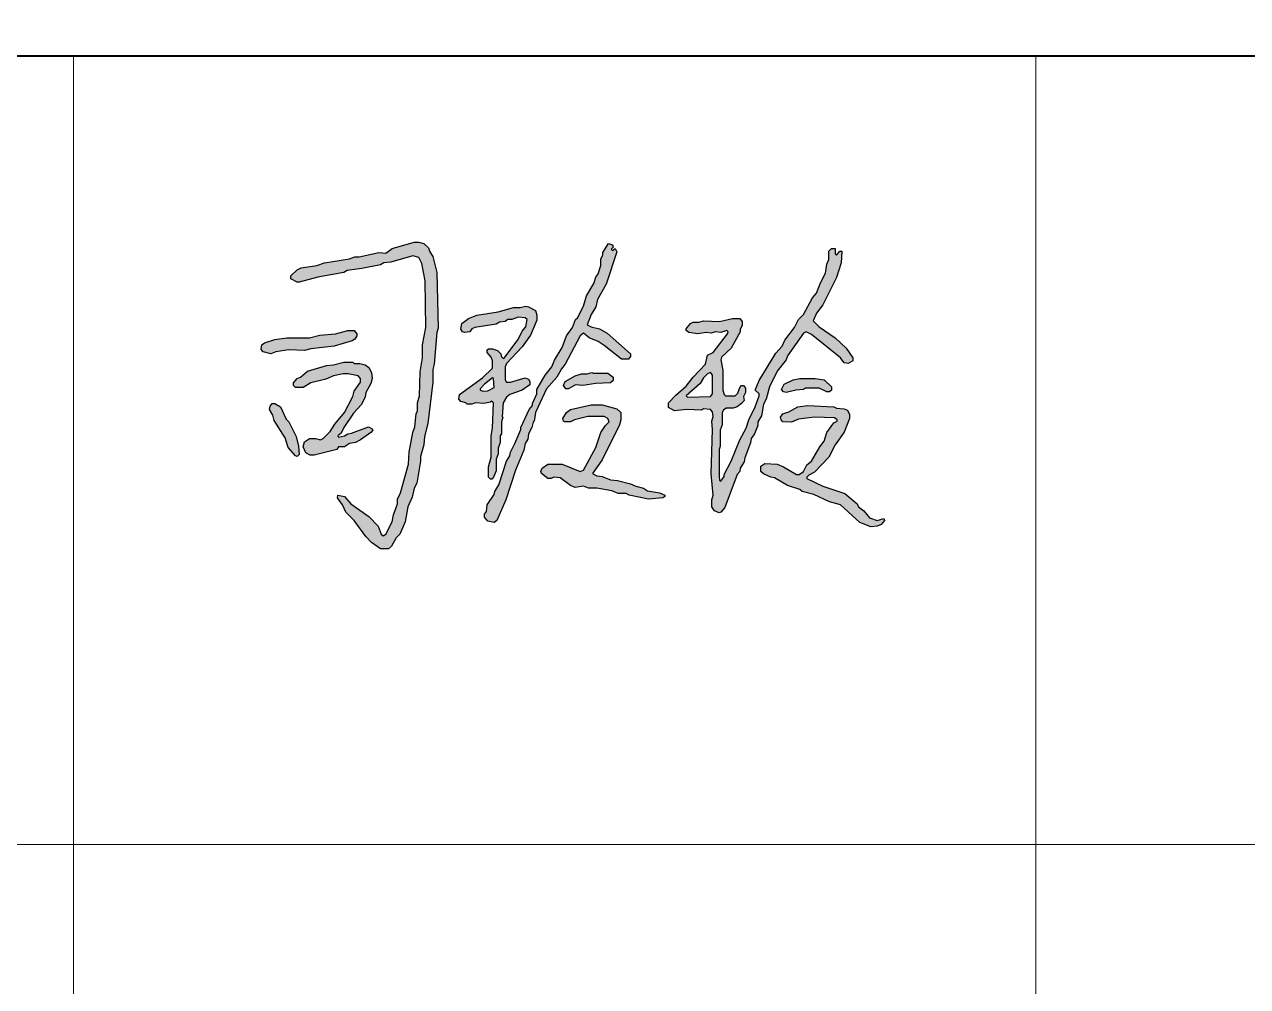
# Model space of a CAD drawing. Extents: x -3378 to 102197, y -3799 to 48702.
# Drawn here: x 5912 to 7740, y 15977 to 17415 of the extents above; entities that cross this region are included whole.
import ezdxf

# ---------------------------------------------------------------- set-up
doc = ezdxf.new("R2010")
doc.units = 0
doc.layers.add('(圖框)', color=7, linetype='Continuous')
doc.layers.add('0-蝶翼', color=7, linetype='Continuous')
doc.styles.add('型式1', font='')
doc.styles.get('型式1').set_extended_font_data('PMingLiU')

# ---------------------------------------------------------------- blocks, each defined once
blk = doc.blocks.new('PLAN-圖框')
at = {"layer": '(圖框)', "color": 2, "lineweight": 0}
for p, q in [((4954.3, -14142.07), (4954.3, -12894.85)), ((4954.3, -14142.07), (4954.3, -12894.85)), ((5715.1, -14142.07), (5715.1, -12894.85)), ((5715.1, -14142.07), (5715.1, -12894.85)), ((149.67, -13518.46), (8521.33, -13518.46))]:
    blk.add_line(p, q, dxfattribs=at)
at = {"layer": '(圖框)', "color": 240, "linetype": 'Continuous', "lineweight": 40, "flags": 128}
blk.add_lwpolyline([(149.67, -12894.85), (20200.67, -12894.85)], dxfattribs=at)
at = {"layer": '(圖框)', "color": 1, "linetype": 'Continuous', "lineweight": 40, "flags": 128}
blk.add_lwpolyline([(149.67, -12894.85), (20200.67, -12894.85)], dxfattribs=at)
at = {"layer": '(圖框)', "color": 4, "linetype": 'Continuous', "lineweight": 0}
blk.add_3dface([(20500, -14391.51), (0, -14391.51), (0, 0), (20500, 0)], dxfattribs=at)
at = {"layer": '(圖框)', "color": 1, "linetype": 'Continuous', "lineweight": 40}
blk.add_3dface([(149.67, -14142.07), (20200.67, -14142.07), (20200.67, -249.44), (149.67, -249.44)], dxfattribs=at)
at = {"layer": '(圖框)', "style": '型式1'}
blk.add_attdef('全球人壽', (13776.27, -13971.49), '', height=124.72, dxfattribs=at)
at = {"style": '型式1', "width": 0.8}
blk.add_attdef('圖號-橫', (17230.33, -13782.19), '', height=103.44, dxfattribs=at)
blk = doc.blocks.new('司玲玲')
at = {"linetype": 'Continuous'}
h = blk.add_hatch(color=7, dxfattribs=at)
h.dxf.hatch_style = 1
h.paths.add_polyline_path([(899.7, 239.5), (940.7, 237.5), (944.7, 235.5), (956.7, 234.5), (961.7, 232.5), (964.7, 225.5), (964.7, 219.5), (956.7, 198.5), (942.7, 178.5), (932.7, 159.5), (910.7, 136.5), (901.7, 131.5), (898.7, 128.5), (898.7, 126.5), (923.7, 114.5), (957.7, 103.5), (976.7, 87.5), (978.7, 82.5), (986.7, 76.5), (995.7, 65.5), (1007.7, 61.5), (1017.7, 64.5), (1018.7, 61.5), (1013.7, 55.5), (1007.7, 52.5), (997.7, 51.5), (980.7, 58.5), (950.7, 85.5), (933.7, 90.5), (909.7, 101.5), (891.7, 106.5), (887.7, 109.5), (868.7, 115.5), (848.7, 127.5), (842.7, 128.5), (831.7, 133.5), (827.7, 137.5), (827.7, 145.5), (833.7, 149.5), (852.7, 148.5), (862.7, 144.5), (882.7, 132.5), (886.7, 132.5), (893.7, 137.5), (898.7, 147.5), (905.7, 153.5), (918.7, 175.5), (925.7, 184.5), (929.7, 197.5), (940.7, 212.5), (945.7, 215.5), (945.7, 217.5), (941.7, 220.5), (910.7, 221.5), (885.7, 218.5), (874.7, 213.5), (861.7, 214.5), (858.7, 217.5), (857.7, 221.5), (861.7, 226.5), (870.7, 229.5), (884.7, 237.5)])
h.paths.add_polyline_path([(564.7, 240.5), (581.7, 240.5), (604.7, 234.5), (610.7, 228.5), (610.7, 217.5), (608.7, 209.5), (581.7, 155.5), (566.7, 134.5), (573.7, 130.5), (581.7, 129.5), (594.7, 124.5), (605.7, 123.5), (625.7, 118.5), (633.7, 114.5), (645.7, 111.5), (651.7, 107.5), (670.7, 104.5), (678.7, 100.5), (678.7, 98.5), (675.7, 96.5), (653.7, 94.5), (623.7, 100.5), (618.7, 103.5), (606.7, 103.5), (596.7, 107.5), (573.7, 111.5), (560.7, 111.5), (552.7, 114.5), (539.7, 112.5), (532.7, 115.5), (516.7, 127.5), (506.7, 128.5), (502.7, 126.5), (497.7, 126.5), (487.7, 134.5), (486.7, 137.5), (488.7, 142.5), (497.7, 148.5), (519.7, 148.5), (547.7, 137.5), (552.7, 139.5), (571.7, 174.5), (579.7, 197.5), (586.7, 208.5), (592.7, 214.5), (590.7, 219.5), (584.7, 222.5), (559.7, 222.5), (538.7, 217.5), (532.7, 214.5), (523.7, 214.5), (521.7, 215.5), (520.7, 219.5), (526.7, 228.5), (532.7, 233.5)])
h.paths.add_polyline_path([(70.7, 242.5), (74.7, 242.5), (83.7, 237.5), (92.7, 218.5), (96.7, 214.5), (107.7, 191.5), (111.7, 176.5), (112.7, 163.5), (109.7, 160.5), (106.7, 161.5), (95.7, 174.5), (90.7, 189.5), (73.7, 216.5), (71.7, 224.5), (66.7, 233.5), (67.7, 238.5)])
h.paths.add_polyline_path([(887.7, 281.5), (911.7, 281.5), (925.7, 279.5), (936.7, 268.5), (936.7, 263.5), (933.7, 260.5), (929.7, 260.5), (917.7, 266.5), (896.7, 266.5), (893.7, 264.5), (881.7, 263.5), (866.7, 259.5), (862.7, 260.5), (859.7, 264.5), (863.7, 272.5), (877.7, 279.5)], flags=17)
h.paths.add_polyline_path([(413.7, 281.5), (411.7, 282.5), (399.7, 272.5), (392.7, 265.5), (392.7, 263.5), (397.7, 261.5), (404.7, 262.5), (414.7, 267.5)], flags=16)
h.paths.add_polyline_path([(750.7, 289.5), (749.7, 290.5), (744.7, 288.5), (738.7, 282.5), (733.7, 273.5), (711.7, 254.5), (713.7, 252.5), (749.7, 253.5), (752.7, 257.5), (752.7, 286.5)], flags=16)
h.paths.add_polyline_path([(565.7, 290.5), (567.7, 289.5), (590.7, 289.5), (598.7, 283.5), (598.7, 278.5), (594.7, 274.5), (571.7, 273.5), (551.7, 270.5), (540.7, 271.5), (529.7, 265.5), (525.7, 265.5), (521.7, 270.5), (524.7, 276.5), (539.7, 285.5), (549.7, 288.5), (558.7, 288.5)], flags=17)
h.paths.add_polyline_path([(181.7, 306.5), (195.7, 306.5), (197.7, 304.5), (206.7, 304.5), (214.7, 302.5), (220.7, 298.5), (224.7, 290.5), (225.7, 281.5), (223.7, 273.5), (215.7, 259.5), (214.7, 252.5), (208.7, 240.5), (196.7, 227.5), (181.7, 205.5), (177.7, 196.5), (172.7, 192.5), (173.7, 190.5), (182.7, 192.5), (187.7, 195.5), (193.7, 196.5), (219.7, 206.5), (225.7, 203.5), (226.7, 201.5), (223.7, 197.5), (207.7, 186.5), (199.7, 182.5), (190.7, 180.5), (182.7, 175.5), (173.7, 175.5), (170.7, 171.5), (135.7, 162.5), (129.7, 162.5), (122.7, 166.5), (118.7, 175.5), (120.7, 183.5), (128.7, 188.5), (137.7, 188.5), (145.7, 186.5), (149.7, 188.5), (160.7, 199.5), (167.7, 210.5), (182.7, 228.5), (195.7, 253.5), (197.7, 261.5), (207.7, 275.5), (207.7, 281.5), (203.7, 285.5), (188.7, 288.5), (180.7, 288.5), (165.7, 285.5), (153.7, 280.5), (130.7, 274.5), (118.7, 267.5), (106.7, 267.5), (103.7, 270.5), (103.7, 274.5), (109.7, 281.5), (114.7, 283.5), (125.7, 292.5), (154.7, 301.5), (165.7, 302.5)], flags=17)
h.paths.add_polyline_path([(187.7, 355.5), (197.7, 355.5), (201.7, 350.5), (201.7, 347.5), (198.7, 342.5), (194.7, 339.5), (166.7, 331.5), (130.7, 327.5), (120.7, 324.5), (96.7, 325.5), (76.7, 322.5), (68.7, 319.5), (56.7, 322.5), (53.7, 326.5), (54.7, 333.5), (58.7, 336.5), (74.7, 341.5), (93.7, 344.5), (128.7, 344.5), (144.7, 348.5), (168.7, 350.5)])
h.paths.add_polyline_path([(463.7, 393.5), (467.7, 392.5), (478.7, 386.5), (480.7, 379.5), (480.7, 371.5), (470.7, 348.5), (457.7, 330.5), (433.7, 304.5), (431.7, 299.5), (431.7, 279.5), (433.7, 275.5), (439.7, 275.5), (462.7, 282.5), (467.7, 280.5), (469.7, 276.5), (469.7, 271.5), (457.7, 263.5), (438.7, 256.5), (433.7, 252.5), (428.7, 243.5), (426.7, 222.5), (427.7, 221.5), (425.7, 214.5), (425.7, 195.5), (423.7, 192.5), (423.7, 182.5), (420.7, 173.5), (420.7, 164.5), (417.7, 156.5), (417.7, 138.5), (413.7, 128.5), (410.7, 125.5), (408.7, 125.5), (405.7, 128.5), (405.7, 144.5), (409.7, 159.5), (409.7, 192.5), (411.7, 204.5), (413.7, 243.5), (410.7, 246.5), (408.7, 244.5), (398.7, 242.5), (385.7, 243.5), (379.7, 241.5), (372.7, 241.5), (370.7, 243.5), (362.7, 245.5), (359.7, 249.5), (360.7, 256.5), (396.7, 282.5), (411.7, 297.5), (411.7, 308.5), (409.7, 314.5), (403.7, 321.5), (403.7, 325.5), (405.7, 327.5), (411.7, 327.5), (419.7, 324.5), (424.7, 319.5), (425.7, 314.5), (429.7, 312.5), (451.7, 341.5), (457.7, 354.5), (463.7, 361.5), (465.7, 372.5), (462.7, 375.5), (451.7, 376.5), (441.7, 372.5), (435.7, 372.5), (431.7, 369.5), (422.7, 368.5), (417.7, 365.5), (384.7, 360.5), (379.7, 358.5), (376.7, 353.5), (368.7, 352.5), (365.7, 353.5), (362.7, 357.5), (364.7, 366.5), (374.7, 374.5), (387.7, 379.5), (420.7, 384.5), (444.7, 391.5), (454.7, 391.5)])
h.paths.add_polyline_path([(936.7, 482.5), (942.7, 482.5), (942.7, 474.5), (944.7, 472.5), (949.7, 478.5), (952.7, 478.5), (951.7, 460.5), (944.7, 437.5), (923.7, 395.5), (913.7, 382.5), (908.7, 370.5), (917.7, 361.5), (942.7, 344.5), (959.7, 328.5), (969.7, 313.5), (969.7, 308.5), (962.7, 304.5), (956.7, 305.5), (950.7, 313.5), (905.7, 349.5), (897.7, 353.5), (893.7, 351.5), (868.7, 316.5), (866.7, 310.5), (852.7, 292.5), (840.7, 268.5), (835.7, 249.5), (831.7, 241.5), (828.7, 223.5), (822.7, 214.5), (822.7, 208.5), (817.7, 195.5), (812.7, 188.5), (811.7, 181.5), (802.7, 158.5), (801.7, 152.5), (795.7, 142.5), (794.7, 137.5), (790.7, 132.5), (771.7, 81.5), (765.7, 74.5), (762.7, 73.5), (755.7, 76.5), (751.7, 82.5), (751.7, 93.5), (753.7, 100.5), (750.7, 133.5), (752.7, 202.5), (751.7, 215.5), (753.7, 222.5), (752.7, 229.5), (749.7, 233.5), (738.7, 234.5), (735.7, 232.5), (712.7, 233.5), (693.7, 231.5), (684.7, 236.5), (684.7, 243.5), (695.7, 255.5), (711.7, 269.5), (722.7, 283.5), (741.7, 303.5), (744.7, 317.5), (753.7, 321.5), (775.7, 350.5), (776.7, 353.5), (774.7, 355.5), (765.7, 352.5), (756.7, 353.5), (750.7, 351.5), (742.7, 352.5), (729.7, 350.5), (715.7, 352.5), (711.7, 355.5), (711.7, 358.5), (718.7, 366.5), (722.7, 368.5), (731.7, 368.5), (738.7, 370.5), (763.7, 369.5), (783.7, 374.5), (794.7, 374.5), (798.7, 369.5), (798.7, 363.5), (795.7, 357.5), (795.7, 353.5), (781.7, 328.5), (766.7, 314.5), (765.7, 310.5), (768.7, 294.5), (768.7, 263.5), (770.7, 256.5), (772.7, 254.5), (787.7, 254.5), (791.7, 258.5), (794.7, 267.5), (797.7, 270.5), (800.7, 270.5), (803.7, 266.5), (803.7, 259.5), (800.7, 253.5), (801.7, 247.5), (797.7, 242.5), (790.7, 237.5), (784.7, 235.5), (773.7, 235.5), (769.7, 232.5), (767.7, 228.5), (767.7, 209.5), (764.7, 201.5), (764.7, 176.5), (762.7, 171.5), (762.7, 130.5), (763.7, 123.5), (765.7, 122.5), (770.7, 129.5), (770.7, 132.5), (781.7, 153.5), (794.7, 186.5), (804.7, 204.5), (808.7, 217.5), (818.7, 237.5), (824.7, 254.5), (824.7, 257.5), (818.7, 263.5), (824.7, 278.5), (850.7, 320.5), (860.7, 331.5), (864.7, 340.5), (879.7, 360.5), (885.7, 372.5), (893.7, 380.5), (907.7, 406.5), (913.7, 413.5), (919.7, 429.5), (927.7, 444.5), (929.7, 458.5), (932.7, 465.5), (932.7, 478.5)])
h.paths.add_polyline_path([(591.7, 490.5), (597.7, 488.5), (598.7, 484.5), (595.7, 481.5), (597.7, 479.5), (601.7, 482.5), (604.7, 477.5), (587.7, 427.5), (574.7, 403.5), (571.7, 392.5), (564.7, 380.5), (558.7, 364.5), (564.7, 361.5), (577.7, 358.5), (589.7, 351.5), (625.7, 319.5), (625.7, 315.5), (622.7, 311.5), (611.7, 311.5), (584.7, 332.5), (575.7, 338.5), (561.7, 344.5), (552.7, 351.5), (547.7, 347.5), (524.7, 303.5), (518.7, 296.5), (511.7, 283.5), (495.7, 265.5), (478.7, 228.5), (476.7, 215.5), (474.7, 213.5), (472.7, 205.5), (467.7, 195.5), (466.7, 187.5), (462.7, 180.5), (460.7, 170.5), (447.7, 139.5), (432.7, 93.5), (418.7, 61.5), (414.7, 58.5), (404.7, 60.5), (399.7, 66.5), (399.7, 71.5), (402.7, 75.5), (403.7, 85.5), (414.7, 101.5), (415.7, 106.5), (421.7, 116.5), (433.7, 153.5), (438.7, 161.5), (439.7, 167.5), (446.7, 180.5), (455.7, 202.5), (455.7, 205.5), (468.7, 233.5), (473.7, 239.5), (473.7, 242.5), (480.7, 257.5), (480.7, 264.5), (493.7, 286.5), (503.7, 299.5), (507.7, 309.5), (519.7, 329.5), (526.7, 347.5), (535.7, 360.5), (540.7, 372.5), (543.7, 375.5), (552.7, 393.5), (557.7, 409.5), (568.7, 428.5), (571.7, 438.5), (575.7, 443.5), (579.7, 456.5), (579.7, 466.5), (582.7, 472.5), (582.7, 476.5)])
h.paths.add_polyline_path([(290.7, 492.5), (297.7, 492.5), (305.7, 490.5), (312.7, 483.5), (314.7, 477.5), (319.7, 470.5), (325.7, 445.5), (327.7, 359.5), (325.7, 352.5), (321.7, 303.5), (319.7, 295.5), (319.7, 275.5), (311.7, 211.5), (306.7, 191.5), (305.7, 178.5), (300.7, 160.5), (300.7, 153.5), (294.7, 119.5), (290.7, 111.5), (287.7, 97.5), (280.7, 82.5), (276.7, 59.5), (268.7, 40.5), (262.7, 34.5), (255.7, 21.5), (250.7, 17.5), (238.7, 17.5), (224.7, 27.5), (215.7, 36.5), (197.7, 61.5), (184.7, 74.5), (179.7, 85.5), (171.7, 96.5), (172.7, 100.5), (182.7, 98.5), (192.7, 87.5), (220.7, 67.5), (234.7, 52.5), (239.7, 40.5), (242.7, 37.5), (246.7, 40.5), (256.7, 59.5), (258.7, 70.5), (264.7, 87.5), (264.7, 94.5), (269.7, 104.5), (281.7, 148.5), (282.7, 167.5), (288.7, 197.5), (291.7, 206.5), (293.7, 226.5), (295.7, 231.5), (295.7, 243.5), (298.7, 254.5), (299.7, 291.5), (303.7, 313.5), (303.7, 333.5), (308.7, 360.5), (307.7, 432.5), (302.7, 459.5), (297.7, 468.5), (288.7, 471.5), (254.7, 461.5), (243.7, 460.5), (238.7, 457.5), (209.7, 451.5), (186.7, 448.5), (181.7, 445.5), (141.7, 438.5), (112.7, 430.5), (109.7, 430.5), (99.7, 435.5), (99.7, 440.5), (109.7, 449.5), (115.7, 452.5), (139.7, 456.5), (151.7, 460.5), (190.7, 466.5), (198.7, 469.5), (205.7, 469.5), (235.7, 476.5), (246.7, 475.5), (256.7, 482.5)])
at = {"color": 7, "linetype": 'Continuous'}
for points in [[(290.7, 492.5), (297.7, 492.5), (305.7, 490.5), (312.7, 483.5), (314.7, 477.5), (319.7, 470.5), (325.7, 445.5), (327.7, 359.5), (325.7, 352.5), (321.7, 303.5), (319.7, 295.5), (319.7, 275.5), (311.7, 211.5), (306.7, 191.5), (305.7, 178.5), (300.7, 160.5), (300.7, 153.5), (294.7, 119.5), (290.7, 111.5), (287.7, 97.5), (280.7, 82.5), (276.7, 59.5), (268.7, 40.5), (262.7, 34.5), (255.7, 21.5), (250.7, 17.5), (238.7, 17.5), (224.7, 27.5), (215.7, 36.5), (197.7, 61.5), (184.7, 74.5), (179.7, 85.5), (171.7, 96.5), (172.7, 100.5), (182.7, 98.5), (192.7, 87.5), (220.7, 67.5), (234.7, 52.5), (239.7, 40.5), (242.7, 37.5), (246.7, 40.5), (256.7, 59.5), (258.7, 70.5), (264.7, 87.5), (264.7, 94.5), (269.7, 104.5), (281.7, 148.5), (282.7, 167.5), (288.7, 197.5), (291.7, 206.5), (293.7, 226.5), (295.7, 231.5), (295.7, 243.5), (298.7, 254.5), (299.7, 291.5), (303.7, 313.5), (303.7, 333.5), (308.7, 360.5), (307.7, 432.5), (302.7, 459.5), (297.7, 468.5), (288.7, 471.5), (254.7, 461.5), (243.7, 460.5), (238.7, 457.5), (209.7, 451.5), (186.7, 448.5), (181.7, 445.5), (141.7, 438.5), (112.7, 430.5), (109.7, 430.5), (99.7, 435.5), (99.7, 440.5), (109.7, 449.5), (115.7, 452.5), (139.7, 456.5), (151.7, 460.5), (190.7, 466.5), (198.7, 469.5), (205.7, 469.5), (235.7, 476.5), (246.7, 475.5), (256.7, 482.5), (290.7, 492.5)], [(591.7, 490.5), (597.7, 488.5), (598.7, 484.5), (595.7, 481.5), (597.7, 479.5), (601.7, 482.5), (604.7, 477.5), (587.7, 427.5), (574.7, 403.5), (571.7, 392.5), (564.7, 380.5), (558.7, 364.5), (564.7, 361.5), (577.7, 358.5), (589.7, 351.5), (625.7, 319.5), (625.7, 315.5), (622.7, 311.5), (611.7, 311.5), (584.7, 332.5), (575.7, 338.5), (561.7, 344.5), (552.7, 351.5), (547.7, 347.5), (524.7, 303.5), (518.7, 296.5), (511.7, 283.5), (495.7, 265.5), (478.7, 228.5), (476.7, 215.5), (474.7, 213.5), (472.7, 205.5), (467.7, 195.5), (466.7, 187.5), (462.7, 180.5), (460.7, 170.5), (447.7, 139.5), (432.7, 93.5), (418.7, 61.5), (414.7, 58.5), (404.7, 60.5), (399.7, 66.5), (399.7, 71.5), (402.7, 75.5), (403.7, 85.5), (414.7, 101.5), (415.7, 106.5), (421.7, 116.5), (433.7, 153.5), (438.7, 161.5), (439.7, 167.5), (446.7, 180.5), (455.7, 202.5), (455.7, 205.5), (468.7, 233.5), (473.7, 239.5), (473.7, 242.5), (480.7, 257.5), (480.7, 264.5), (493.7, 286.5), (503.7, 299.5), (507.7, 309.5), (519.7, 329.5), (526.7, 347.5), (535.7, 360.5), (540.7, 372.5), (543.7, 375.5), (552.7, 393.5), (557.7, 409.5), (568.7, 428.5), (571.7, 438.5), (575.7, 443.5), (579.7, 456.5), (579.7, 466.5), (582.7, 472.5), (582.7, 476.5), (591.7, 490.5)], [(936.7, 482.5), (942.7, 482.5), (942.7, 474.5), (944.7, 472.5), (949.7, 478.5), (952.7, 478.5), (951.7, 460.5), (944.7, 437.5), (923.7, 395.5), (913.7, 382.5), (908.7, 370.5), (917.7, 361.5), (942.7, 344.5), (959.7, 328.5), (969.7, 313.5), (969.7, 308.5), (962.7, 304.5), (956.7, 305.5), (950.7, 313.5), (905.7, 349.5), (897.7, 353.5), (893.7, 351.5), (868.7, 316.5), (866.7, 310.5), (852.7, 292.5), (840.7, 268.5), (835.7, 249.5), (831.7, 241.5), (828.7, 223.5), (822.7, 214.5), (822.7, 208.5), (817.7, 195.5), (812.7, 188.5), (811.7, 181.5), (802.7, 158.5), (801.7, 152.5), (795.7, 142.5), (794.7, 137.5), (790.7, 132.5), (771.7, 81.5), (765.7, 74.5), (762.7, 73.5), (755.7, 76.5), (751.7, 82.5), (751.7, 93.5), (753.7, 100.5), (750.7, 133.5), (752.7, 202.5), (751.7, 215.5), (753.7, 222.5), (752.7, 229.5), (749.7, 233.5), (738.7, 234.5), (735.7, 232.5), (712.7, 233.5), (693.7, 231.5), (684.7, 236.5), (684.7, 243.5), (695.7, 255.5), (711.7, 269.5), (722.7, 283.5), (741.7, 303.5), (744.7, 317.5), (753.7, 321.5), (775.7, 350.5), (776.7, 353.5), (774.7, 355.5), (765.7, 352.5), (756.7, 353.5), (750.7, 351.5), (742.7, 352.5), (729.7, 350.5), (715.7, 352.5), (711.7, 355.5), (711.7, 358.5), (718.7, 366.5), (722.7, 368.5), (731.7, 368.5), (738.7, 370.5), (763.7, 369.5), (783.7, 374.5), (794.7, 374.5), (798.7, 369.5), (798.7, 363.5), (795.7, 357.5), (795.7, 353.5), (781.7, 328.5), (766.7, 314.5), (765.7, 310.5), (768.7, 294.5), (768.7, 263.5), (770.7, 256.5), (772.7, 254.5), (787.7, 254.5), (791.7, 258.5), (794.7, 267.5), (797.7, 270.5), (800.7, 270.5), (803.7, 266.5), (803.7, 259.5), (800.7, 253.5), (801.7, 247.5), (797.7, 242.5), (790.7, 237.5), (784.7, 235.5), (773.7, 235.5), (769.7, 232.5), (767.7, 228.5), (767.7, 209.5), (764.7, 201.5), (764.7, 176.5), (762.7, 171.5), (762.7, 130.5), (763.7, 123.5), (765.7, 122.5), (770.7, 129.5), (770.7, 132.5), (781.7, 153.5), (794.7, 186.5), (804.7, 204.5), (808.7, 217.5), (818.7, 237.5), (824.7, 254.5), (824.7, 257.5), (818.7, 263.5), (824.7, 278.5), (850.7, 320.5), (860.7, 331.5), (864.7, 340.5), (879.7, 360.5), (885.7, 372.5), (893.7, 380.5), (907.7, 406.5), (913.7, 413.5), (919.7, 429.5), (927.7, 444.5), (929.7, 458.5), (932.7, 465.5), (932.7, 478.5), (936.7, 482.5)], [(463.7, 393.5), (467.7, 392.5), (478.7, 386.5), (480.7, 379.5), (480.7, 371.5), (470.7, 348.5), (457.7, 330.5), (433.7, 304.5), (431.7, 299.5), (431.7, 279.5), (433.7, 275.5), (439.7, 275.5), (462.7, 282.5), (467.7, 280.5), (469.7, 276.5), (469.7, 271.5), (457.7, 263.5), (438.7, 256.5), (433.7, 252.5), (428.7, 243.5), (426.7, 222.5), (427.7, 221.5), (425.7, 214.5), (425.7, 195.5), (423.7, 192.5), (423.7, 182.5), (420.7, 173.5), (420.7, 164.5), (417.7, 156.5), (417.7, 138.5), (413.7, 128.5), (410.7, 125.5), (408.7, 125.5), (405.7, 128.5), (405.7, 144.5), (409.7, 159.5), (409.7, 192.5), (411.7, 204.5), (413.7, 243.5), (410.7, 246.5), (408.7, 244.5), (398.7, 242.5), (385.7, 243.5), (379.7, 241.5), (372.7, 241.5), (370.7, 243.5), (362.7, 245.5), (359.7, 249.5), (360.7, 256.5), (396.7, 282.5), (411.7, 297.5), (411.7, 308.5), (409.7, 314.5), (403.7, 321.5), (403.7, 325.5), (405.7, 327.5), (411.7, 327.5), (419.7, 324.5), (424.7, 319.5), (425.7, 314.5), (429.7, 312.5), (451.7, 341.5), (457.7, 354.5), (463.7, 361.5), (465.7, 372.5), (462.7, 375.5), (451.7, 376.5), (441.7, 372.5), (435.7, 372.5), (431.7, 369.5), (422.7, 368.5), (417.7, 365.5), (384.7, 360.5), (379.7, 358.5), (376.7, 353.5), (368.7, 352.5), (365.7, 353.5), (362.7, 357.5), (364.7, 366.5), (374.7, 374.5), (387.7, 379.5), (420.7, 384.5), (444.7, 391.5), (454.7, 391.5), (463.7, 393.5)], [(187.7, 355.5), (197.7, 355.5), (201.7, 350.5), (201.7, 347.5), (198.7, 342.5), (194.7, 339.5), (166.7, 331.5), (130.7, 327.5), (120.7, 324.5), (96.7, 325.5), (76.7, 322.5), (68.7, 319.5), (56.7, 322.5), (53.7, 326.5), (54.7, 333.5), (58.7, 336.5), (74.7, 341.5), (93.7, 344.5), (128.7, 344.5), (144.7, 348.5), (168.7, 350.5), (187.7, 355.5)], [(181.7, 306.5), (195.7, 306.5), (197.7, 304.5), (206.7, 304.5), (214.7, 302.5), (220.7, 298.5), (224.7, 290.5), (225.7, 281.5), (223.7, 273.5), (215.7, 259.5), (214.7, 252.5), (208.7, 240.5), (196.7, 227.5), (181.7, 205.5), (177.7, 196.5), (172.7, 192.5), (173.7, 190.5), (182.7, 192.5), (187.7, 195.5), (193.7, 196.5), (219.7, 206.5), (225.7, 203.5), (226.7, 201.5), (223.7, 197.5), (207.7, 186.5), (199.7, 182.5), (190.7, 180.5), (182.7, 175.5), (173.7, 175.5), (170.7, 171.5), (135.7, 162.5), (129.7, 162.5), (122.7, 166.5), (118.7, 175.5), (120.7, 183.5), (128.7, 188.5), (137.7, 188.5), (145.7, 186.5), (149.7, 188.5), (160.7, 199.5), (167.7, 210.5), (182.7, 228.5), (195.7, 253.5), (197.7, 261.5), (207.7, 275.5), (207.7, 281.5), (203.7, 285.5), (188.7, 288.5), (180.7, 288.5), (165.7, 285.5), (153.7, 280.5), (130.7, 274.5), (118.7, 267.5), (106.7, 267.5), (103.7, 270.5), (103.7, 274.5), (109.7, 281.5), (114.7, 283.5), (125.7, 292.5), (154.7, 301.5), (165.7, 302.5), (181.7, 306.5)], [(565.7, 290.5), (567.7, 289.5), (590.7, 289.5), (598.7, 283.5), (598.7, 278.5), (594.7, 274.5), (571.7, 273.5), (551.7, 270.5), (540.7, 271.5), (529.7, 265.5), (525.7, 265.5), (521.7, 270.5), (524.7, 276.5), (539.7, 285.5), (549.7, 288.5), (558.7, 288.5), (565.7, 290.5)], [(750.7, 289.5), (749.7, 290.5), (744.7, 288.5), (738.7, 282.5), (733.7, 273.5), (711.7, 254.5), (713.7, 252.5), (749.7, 253.5), (752.7, 257.5), (752.7, 286.5), (750.7, 289.5)], [(413.7, 281.5), (411.7, 282.5), (399.7, 272.5), (392.7, 265.5), (392.7, 263.5), (397.7, 261.5), (404.7, 262.5), (414.7, 267.5), (413.7, 281.5)], [(887.7, 281.5), (911.7, 281.5), (925.7, 279.5), (936.7, 268.5), (936.7, 263.5), (933.7, 260.5), (929.7, 260.5), (917.7, 266.5), (896.7, 266.5), (893.7, 264.5), (881.7, 263.5), (866.7, 259.5), (862.7, 260.5), (859.7, 264.5), (863.7, 272.5), (877.7, 279.5), (887.7, 281.5)], [(70.7, 242.5), (74.7, 242.5), (83.7, 237.5), (92.7, 218.5), (96.7, 214.5), (107.7, 191.5), (111.7, 176.5), (112.7, 163.5), (109.7, 160.5), (106.7, 161.5), (95.7, 174.5), (90.7, 189.5), (73.7, 216.5), (71.7, 224.5), (66.7, 233.5), (67.7, 238.5), (70.7, 242.5)], [(564.7, 240.5), (581.7, 240.5), (604.7, 234.5), (610.7, 228.5), (610.7, 217.5), (608.7, 209.5), (581.7, 155.5), (566.7, 134.5), (573.7, 130.5), (581.7, 129.5), (594.7, 124.5), (605.7, 123.5), (625.7, 118.5), (633.7, 114.5), (645.7, 111.5), (651.7, 107.5), (670.7, 104.5), (678.7, 100.5), (678.7, 98.5), (675.7, 96.5), (653.7, 94.5), (623.7, 100.5), (618.7, 103.5), (606.7, 103.5), (596.7, 107.5), (573.7, 111.5), (560.7, 111.5), (552.7, 114.5), (539.7, 112.5), (532.7, 115.5), (516.7, 127.5), (506.7, 128.5), (502.7, 126.5), (497.7, 126.5), (487.7, 134.5), (486.7, 137.5), (488.7, 142.5), (497.7, 148.5), (519.7, 148.5), (547.7, 137.5), (552.7, 139.5), (571.7, 174.5), (579.7, 197.5), (586.7, 208.5), (592.7, 214.5), (590.7, 219.5), (584.7, 222.5), (559.7, 222.5), (538.7, 217.5), (532.7, 214.5), (523.7, 214.5), (521.7, 215.5), (520.7, 219.5), (526.7, 228.5), (532.7, 233.5), (564.7, 240.5)], [(899.7, 239.5), (940.7, 237.5), (944.7, 235.5), (956.7, 234.5), (961.7, 232.5), (964.7, 225.5), (964.7, 219.5), (956.7, 198.5), (942.7, 178.5), (932.7, 159.5), (910.7, 136.5), (901.7, 131.5), (898.7, 128.5), (898.7, 126.5), (923.7, 114.5), (957.7, 103.5), (976.7, 87.5), (978.7, 82.5), (986.7, 76.5), (995.7, 65.5), (1007.7, 61.5), (1017.7, 64.5), (1018.7, 61.5), (1013.7, 55.5), (1007.7, 52.5), (997.7, 51.5), (980.7, 58.5), (950.7, 85.5), (933.7, 90.5), (909.7, 101.5), (891.7, 106.5), (887.7, 109.5), (868.7, 115.5), (848.7, 127.5), (842.7, 128.5), (831.7, 133.5), (827.7, 137.5), (827.7, 145.5), (833.7, 149.5), (852.7, 148.5), (862.7, 144.5), (882.7, 132.5), (886.7, 132.5), (893.7, 137.5), (898.7, 147.5), (905.7, 153.5), (918.7, 175.5), (925.7, 184.5), (929.7, 197.5), (940.7, 212.5), (945.7, 215.5), (945.7, 217.5), (941.7, 220.5), (910.7, 221.5), (885.7, 218.5), (874.7, 213.5), (861.7, 214.5), (858.7, 217.5), (857.7, 221.5), (861.7, 226.5), (870.7, 229.5), (884.7, 237.5), (899.7, 239.5)]]:
    blk.add_lwpolyline(points, dxfattribs=at)

msp = doc.modelspace()

# ---------------------------------------------------------------- block references
at = {"linetype": 'Continuous', "xscale": 0.9650249110984057, "yscale": 0.9650249110984057, "zscale": 0.9650249110984057}
msp.add_blockref('司玲玲', (6214.199, 16614.04), dxfattribs=at)
at = {"layer": '0-蝶翼', "xscale": 1.89, "yscale": 1.89, "zscale": 1.89}
msp.add_blockref('PLAN-圖框', (-3377.946, 41739.237), dxfattribs=at)

doc.saveas('drawing.dxf')
